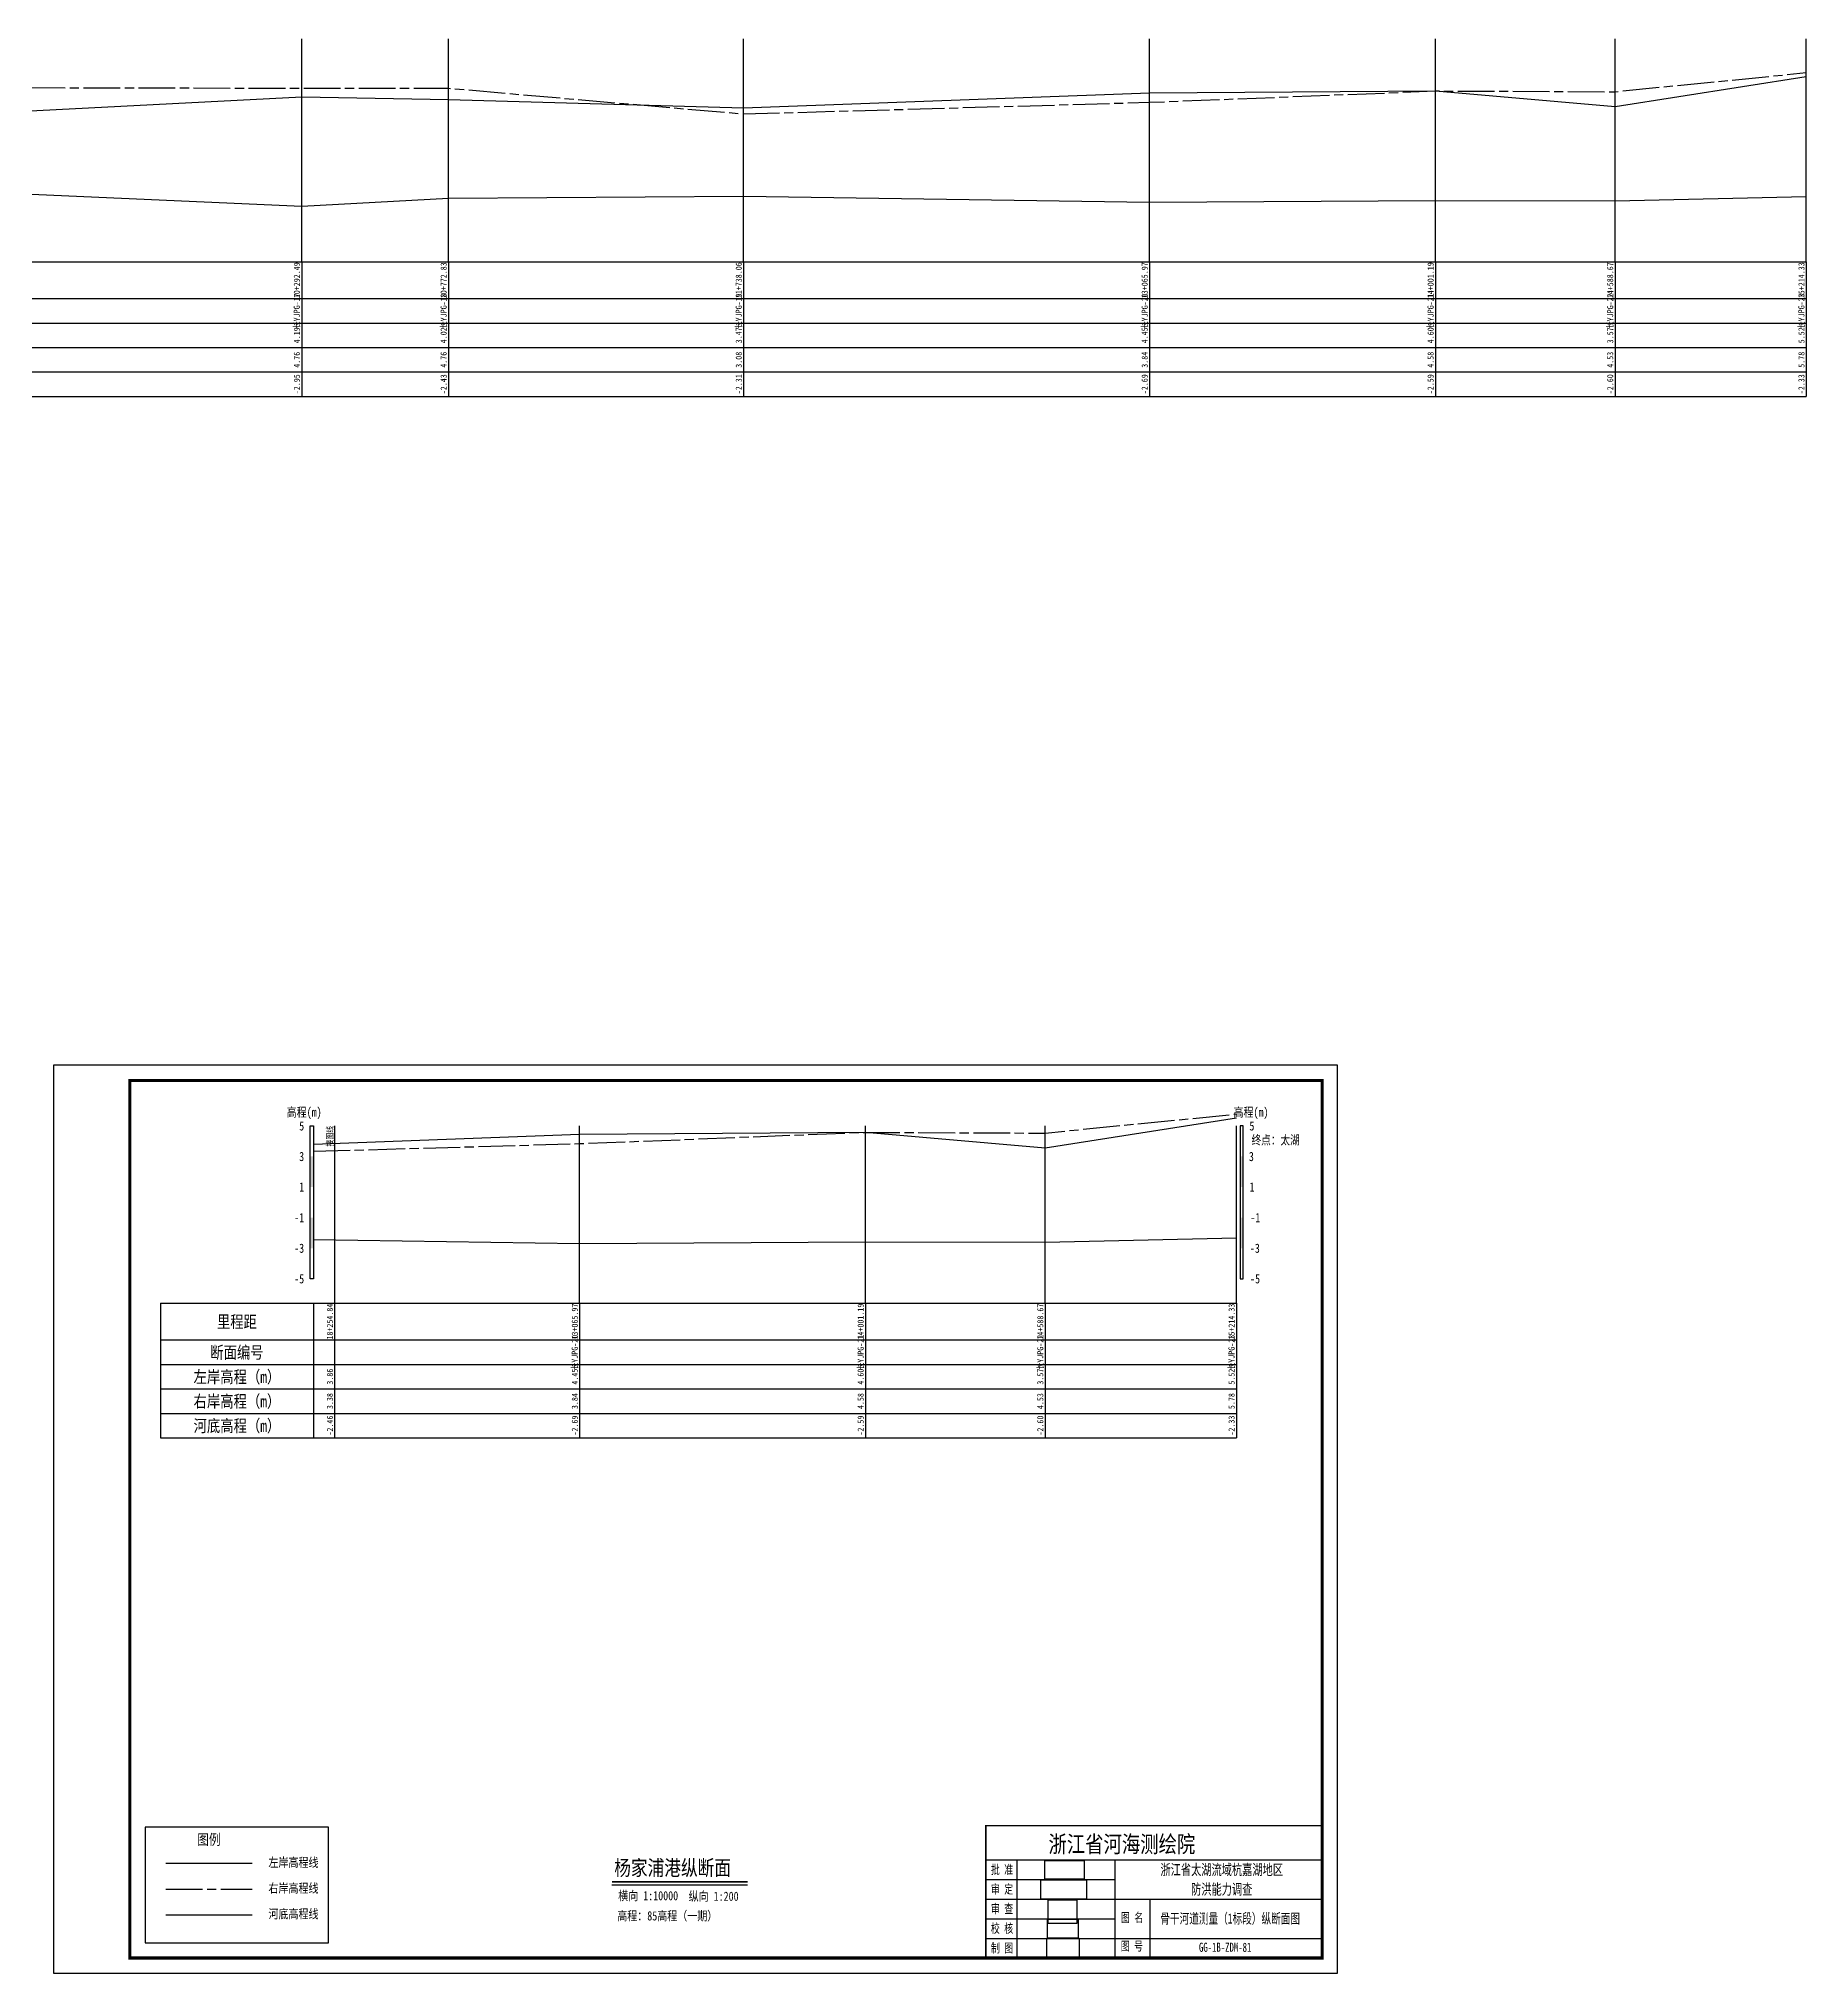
# Model space of a CAD drawing. Extents: x 531918 to 534167, y 3423336 to 3423970.
# Drawn here: x 533588 to 534167, y 3423336 to 3423969 of the extents above; entities that cross this region are included whole.
import ezdxf
from ezdxf.enums import TextEntityAlignment as Align

# ---------------------------------------------------------------- set-up
doc = ezdxf.new("R2010")
doc.units = 0
doc.header["$LTSCALE"] = 0.5
doc.linetypes.add('ACAD_ISO08W100', pattern=[36, 24, -3, 6, -3])
doc.layers.get('0').update_dxf_attribs({"linetype": 'CONTINUOUS'})
for name, color, linetype, lineweight in [('00右岸断面线', 5, 'ACAD_ISO08W100', 30), ('00左岸断面线', 6, 'CONTINUOUS', 30), ('00河底高程', 2, 'CONTINUOUS', 30), ('xxxx', 6, 'CONTINUOUS', 30)]:
    doc.layers.add(name, color=color, linetype=linetype, lineweight=lineweight)
for name, color, linetype in [('tab', 9, 'CONTINUOUS'), ('TEXT', 7, 'CONTINUOUS'), ('zdm1', 2, 'CONTINUOUS'), ('zh', 9, 'CONTINUOUS'), ('图框', 7, 'CONTINUOUS'), ('标注', 7, 'CONTINUOUS'), ('高程标尺', 3, 'CONTINUOUS')]:
    doc.layers.add(name, color=color, linetype=linetype)
doc.styles.add('HZ', font='fangsong_GB2312.ttf', dxfattribs={"width": 0.8})
doc.styles.add('tk2', font='fangsong_GB2312.ttf', dxfattribs={"width": 0.8})
doc.styles.add('黑体2', font='simhei.ttf', dxfattribs={"width": 0.75, "height": 3})
picture_1 = doc.add_image_def('image1.tif', size_in_pixel=(413, 175))
picture_2 = doc.add_image_def('image2.tif', size_in_pixel=(364, 223))
picture_3 = doc.add_image_def('image3.tif', size_in_pixel=(379, 181))
picture_4 = doc.add_image_def('image4.tif', size_in_pixel=(244, 153))
picture_5 = doc.add_image_def('image5.tif', size_in_pixel=(332, 273))

# ---------------------------------------------------------------- blocks, each defined once
blk = doc.blocks.new('A$C0B9647FD')
at = {"lineweight": 100, "const_width": 0.5}
blk.add_lwpolyline([(0, 43.28), (-110, 43.28), (-110, 0), (0, 0), (0, 43.28)], dxfattribs=at)
at = {"layer": 'TEXT', "color": 0}
for p, q in [((-110, 32.08, 0), (0, 32.08, 0)), ((-99.92, 32.08, 0), (-99.92, 6.42, 0)), ((-67.83, 32.08, 0), (-67.83, 6.42, 0)), ((-110, 25.67, 0), (-67.83, 25.67, 0)), ((-110, 19.25, 0), (-67.83, 19.25, 0)), ((-67.83, 19.25, 0), (0, 19.25, 0)), ((-56.35, 19.25, 0), (-56.35, 0, 0)), ((-110, 12.83, 0), (-67.83, 12.83, 0)), ((-110, 6.42, 0), (0, 6.42, 0)), ((-99.92, 6.42, 0), (-99.92, 0, 0)), ((-67.83, 6.42, 0), (-67.83, 0, 0))]:
    blk.add_line(p, q, dxfattribs=at)
at = {"layer": 'TEXT', "color": 7, "ltscale": 8, "style": 'tk2'}
for tag, p, height, width in [('浙江省水利水电技术咨询中心', (-89.53, 34.51, 0), 5.5, 0.8), ('批准', (-108.38, 27.45, 0), 3, 0.7), ('审定', (-108.38, 21.04, 0), 3, 0.7), ('审 查', (-108.38, 14.62, 0), 3, 0.7), ('图名', (-65.84, 11.75, 0), 3, 0.7), ('校 核', (-108.38, 8.2, 0), 3, 0.7), ('制 图', (-108.38, 1.79, 0), 3, 0.7), ('图号', (-65.89, 2.42, 0), 3, 0.7)]:
    blk.add_attdef(tag, p, '', height=height, dxfattribs=dict(at, width=width))
at = {"layer": 'TEXT', "color": 0, "style": 'tk2', "width": 0.7}
for tag, height, p in [('浙江省太湖流域杭嘉湖地区', 3.5, (-32.86, 28.9, -206.67)), ('防洪能力调查', 3.5, (-32.86, 22.5, -206.67)), ('骨干河道测量（*标段）水系图', 3.3, (-30.1, 12.93, -206.67)), ('HJH-01', 3, (-31.74, 3.53, -206.67))]:
    blk.add_attdef(tag, text='', height=height, dxfattribs=at).set_placement(p, align=Align.MIDDLE_CENTER)
blk = doc.blocks.new('A$C72737839')
at = {"linetype": 'Continuous'}
blk.add_lwpolyline([(59.94, 0), (59.94, 37.85), (0, 37.85)], dxfattribs=at)
at = {"linetype": 'Continuous', "flags": 128}
for points in [[(0, 37.85), (0, 0)], [(0, 0), (59.94, 0)]]:
    blk.add_lwpolyline(points, dxfattribs=at)
at = {"layer": '00右岸断面线', "color": 5, "lineweight": 30}
blk.add_line((6.73, 17.55), (35.02, 17.55), dxfattribs=at)
at = {"layer": '00河底高程', "color": 2, "lineweight": 30}
blk.add_line((6.73, 9.13), (35.02, 9.13), dxfattribs=at)
at = {"layer": 'xxxx', "color": 6, "lineweight": 30}
blk.add_line((6.73, 25.97), (35.02, 25.97), dxfattribs=at)
at = {"layer": 'tab', "color": 0, "style": 'HZ', "width": 0.8}
blk.add_text('图例', height=3.5, dxfattribs=at).set_placement((20.83, 33.8), align=Align.MIDDLE)
at = {"layer": 'zdm1', "linetype": 'Continuous', "style": 'HZ', "width": 0.8}
for s, p in [('左岸高程线', (48.5, 26.33)), ('右岸高程线', (48.5, 17.91)), ('河底高程线', (48.5, 9.49))]:
    blk.add_text(s, height=3, dxfattribs=at).set_placement(p, align=Align.MIDDLE)

msp = doc.modelspace()

# ---------------------------------------------------------------- linework, layer by layer
at = {"layer": '00右岸断面线', "flags": 128}
for points in [[(532652.73, 3423952.29), (532743.12, 3423951.34), (532807.42, 3423952.89), (532878.84, 3423958.04), (532902.88, 3423950.89), (532953.68, 3423949.09), (532995.95, 3423950.69), (533095.11, 3423952.94), (533165.96, 3423950.94), (533187.14, 3423943.89), (533236.8, 3423951.49), (533300.72, 3423954.89), (533347.39, 3423948.99), (533382.88, 3423948.99), (533446.18, 3423949.79), (533583.62, 3423952.69), (533674.49, 3423952.49), (533722.52, 3423952.49), (533819.05, 3423944.09), (533951.84, 3423947.89), (534045.36, 3423951.59), (534104.11, 3423951.34), (534166.67, 3423957.59)], [(533678.31, 3423604.83), (533765.42, 3423607.32), (533858.94, 3423611.02), (533917.69, 3423610.77), (533980.26, 3423617.02), (533980.26, 3423617.02)]]:
    msp.add_lwpolyline(points, dxfattribs=at)
at = {"layer": '00左岸断面线', "flags": 128}
for points in [[(532652.73, 3423954.34), (532743.12, 3423954.39), (532807.42, 3423951.29), (532878.84, 3423951.19), (532902.88, 3423948.54), (532953.68, 3423950.79), (532995.95, 3423953.64), (533095.11, 3423949.74), (533165.96, 3423949.14), (533187.14, 3423958.69), (533236.8, 3423949.74), (533300.72, 3423948.99), (533347.39, 3423952.34), (533382.88, 3423949.99), (533446.18, 3423952.59), (533583.62, 3423945.04), (533674.49, 3423949.64), (533722.52, 3423948.79), (533819.05, 3423946.04), (533951.84, 3423950.94), (534045.36, 3423951.69), (534104.11, 3423946.54), (534166.67, 3423956.29)], [(533678.31, 3423607.16), (533765.42, 3423610.37), (533858.94, 3423611.12), (533917.69, 3423605.97), (533980.26, 3423615.72), (533980.26, 3423615.72)]]:
    msp.add_lwpolyline(points, dxfattribs=at)
at = {"layer": '00河底高程', "flags": 128}
for points in [[(532652.73, 3423917.64), (532743.12, 3423919.04), (532807.42, 3423917.89), (532878.84, 3423918.29), (532902.88, 3423918.74), (532953.68, 3423918.39), (532995.95, 3423917.34), (533095.11, 3423918.09), (533165.96, 3423919.34), (533187.14, 3423917.44), (533236.8, 3423919.64), (533300.72, 3423917.24), (533347.39, 3423918.54), (533382.88, 3423916.39), (533446.18, 3423917.29), (533583.62, 3423917.99), (533674.49, 3423913.94), (533722.52, 3423916.54), (533819.05, 3423917.14), (533951.84, 3423915.24), (534045.36, 3423915.74), (534104.11, 3423915.69), (534166.67, 3423917.04)], [(533678.31, 3423575.92), (533765.42, 3423574.67), (533858.94, 3423575.17), (533917.69, 3423575.12), (533980.26, 3423576.47), (533980.26, 3423576.47)]]:
    msp.add_lwpolyline(points, dxfattribs=at)
at = {"layer": 'tab'}
for p, q in [((532590.73, 3423895.69), (534166.67, 3423895.69)), ((533674.49, 3423895.69), (533674.49, 3423851.69)), ((533722.52, 3423895.69), (533722.52, 3423851.69)), ((533819.05, 3423895.69), (533819.05, 3423851.69)), ((533951.84, 3423895.69), (533951.84, 3423851.69)), ((534045.36, 3423895.69), (534045.36, 3423851.69)), ((534104.11, 3423895.69), (534104.11, 3423851.69)), ((534166.67, 3423895.69), (534166.67, 3423851.69)), ((532590.73, 3423883.69), (534166.67, 3423883.69)), ((532590.73, 3423875.69), (534166.67, 3423875.69)), ((532590.73, 3423867.69), (534166.67, 3423867.69)), ((532590.73, 3423859.69), (534166.67, 3423859.69)), ((532590.73, 3423851.69), (534166.67, 3423851.69)), ((533628.31, 3423555.12), (533980.26, 3423555.12)), ((533628.31, 3423555.12), (533628.31, 3423511.12)), ((533678.31, 3423555.12), (533678.31, 3423511.12)), ((533685.31, 3423511.12), (533685.31, 3423555.12)), ((533765.42, 3423555.12), (533765.42, 3423511.12)), ((533858.94, 3423555.12), (533858.94, 3423511.12)), ((533917.69, 3423555.12), (533917.69, 3423511.12)), ((533980.26, 3423555.12), (533980.26, 3423511.12)), ((533628.31, 3423543.12), (533980.26, 3423543.12)), ((533628.31, 3423535.12), (533980.26, 3423535.12)), ((533628.31, 3423527.12), (533980.26, 3423527.12)), ((533628.31, 3423519.12), (533980.26, 3423519.12)), ((533628.31, 3423511.12), (533980.26, 3423511.12))]:
    msp.add_line(p, q, dxfattribs=at)
at = {"layer": 'zh', "color": 6}
for p, q in [((533674.49, 3423895.69), (533674.49, 3423968.69)), ((533722.52, 3423895.69), (533722.52, 3423968.69)), ((533819.05, 3423895.69), (533819.05, 3423968.69)), ((533951.84, 3423895.69), (533951.84, 3423968.69)), ((534045.36, 3423895.69), (534045.36, 3423968.69)), ((534104.11, 3423895.69), (534104.11, 3423968.69)), ((534166.67, 3423895.69), (534166.67, 3423968.69)), ((533765.42, 3423555.12), (533765.42, 3423613.12)), ((533858.94, 3423555.12), (533858.94, 3423613.12)), ((533917.69, 3423555.12), (533917.69, 3423613.12)), ((533980.26, 3423555.12), (533980.26, 3423613.12))]:
    msp.add_line(p, q, dxfattribs=at)
at = {"layer": 'zh'}
msp.add_line((533685.31, 3423555.12), (533685.31, 3423613.12), dxfattribs=at)
at = {"layer": '图框', "flags": 128}
msp.add_lwpolyline([(533593.31, 3423335.98), (534013.31, 3423335.98), (534013.31, 3423632.98), (533593.31, 3423632.98)], close=True, dxfattribs=at)
at = {"layer": '图框', "const_width": 1, "flags": 128}
msp.add_lwpolyline([(533618.31, 3423340.98), (534008.31, 3423340.98), (534008.31, 3423627.98), (533618.31, 3423627.98)], close=True, dxfattribs=at)
at = {"layer": '图框', "color": 0, "const_width": 0.5, "flags": 128}
msp.add_lwpolyline([(533775.99, 3423365.88), (533820.33, 3423365.88)], dxfattribs=at)
at = {"layer": '图框', "color": 0, "flags": 128}
msp.add_lwpolyline([(533775.99, 3423364.88), (533820.33, 3423364.88)], dxfattribs=at)
at = {"layer": '高程标尺', "flags": 128}
for points in [[(533677.31, 3423563.12), (533677.31, 3423613.12), (533678.31, 3423613.12), (533678.31, 3423563.12)], [(533982.46, 3423563.12), (533982.46, 3423613.12), (533981.46, 3423613.12), (533981.46, 3423563.12)]]:
    msp.add_lwpolyline(points, close=True, dxfattribs=at)
at = {"layer": '高程标尺'}
for points in [[(533677.31, 3423593.12), (533678.31, 3423593.12), (533677.31, 3423603.12), (533678.31, 3423603.12)], [(533982.46, 3423593.12), (533981.46, 3423593.12), (533982.46, 3423603.12), (533981.46, 3423603.12)], [(533677.31, 3423573.12), (533678.31, 3423573.12), (533677.31, 3423583.12), (533678.31, 3423583.12)], [(533982.46, 3423573.12), (533981.46, 3423573.12), (533982.46, 3423583.12), (533981.46, 3423583.12)]]:
    msp.add_solid(points, dxfattribs=at)

# ---------------------------------------------------------------- block references
at = {"layer": '图框', "linetype": 'Continuous'}
msp.add_blockref('A$C72737839', (533623.31, 3423345.98), dxfattribs=at)
msp.add_blockref('A$C0B9647FD', (534008.31, 3423340.98), dxfattribs=at).add_auto_attribs({'图号': '图 号', '图名': '图 名', '批准': '批 准', '校 核': '校 核', '审 查': '审 查', '审定': '审 定', '制 图': '制 图', '浙江省水利水电技术咨询中心': '浙江省河海测绘院', 'HJH-01': 'GG-1B-ZDM-81', '骨干河道测量（*标段）水系图': '骨干河道测量（1标段）纵断面图', '浙江省太湖流域杭嘉湖地区': '浙江省太湖流域杭嘉湖地区', '防洪能力调查': '防洪能力调查'})

# ---------------------------------------------------------------- texts
at = {"layer": 'tab', "color": 3, "style": 'HZ', "width": 0.8}
for s, p in [('10+292.49', (533674.49, 3423889.69)), ('10+772.83', (533722.52, 3423889.69)), ('11+738.06', (533819.05, 3423889.69)), ('13+065.97', (533951.84, 3423889.69)), ('14+001.19', (534045.36, 3423889.69)), ('14+588.67', (534104.11, 3423889.69)), ('15+214.33', (534166.67, 3423889.69)), ('长YJPG-17', (533674.49, 3423879.69)), ('长YJPG-18', (533722.52, 3423879.69)), ('长YJPG-19', (533819.05, 3423879.69)), ('长YJPG-20', (533951.84, 3423879.69)), ('长YJPG-21', (534045.36, 3423879.69)), ('长YJPG-22', (534104.11, 3423879.69)), ('长YJPG-23', (534166.67, 3423879.69)), ('4.19', (533674.49, 3423871.69)), ('4.02', (533722.52, 3423871.69)), ('3.47', (533819.05, 3423871.69)), ('4.45', (533951.84, 3423871.69)), ('4.60', (534045.36, 3423871.69)), ('3.57', (534104.11, 3423871.69)), ('5.52', (534166.67, 3423871.69)), ('4.76', (533674.49, 3423863.69)), ('4.76', (533722.52, 3423863.69)), ('3.08', (533819.05, 3423863.69)), ('3.84', (533951.84, 3423863.69)), ('4.58', (534045.36, 3423863.69)), ('4.53', (534104.11, 3423863.69)), ('5.78', (534166.67, 3423863.69)), ('-2.95', (533674.49, 3423855.69)), ('-2.43', (533722.52, 3423855.69)), ('-2.31', (533819.05, 3423855.69)), ('-2.69', (533951.84, 3423855.69)), ('-2.59', (534045.36, 3423855.69)), ('-2.60', (534104.11, 3423855.69)), ('-2.33', (534166.67, 3423855.69)), ('18+254.84', (533685.31, 3423549.12)), ('13+065.97', (533765.42, 3423549.12)), ('14+001.19', (533858.94, 3423549.12)), ('14+588.67', (533917.69, 3423549.12)), ('15+214.33', (533980.26, 3423549.12)), ('长YJPG-20', (533765.42, 3423539.12)), ('长YJPG-21', (533858.94, 3423539.12)), ('长YJPG-22', (533917.69, 3423539.12)), ('长YJPG-23', (533980.26, 3423539.12)), ('3.86', (533685.31, 3423531.12)), ('4.45', (533765.42, 3423531.12)), ('4.60', (533858.94, 3423531.12)), ('3.57', (533917.69, 3423531.12)), ('5.52', (533980.26, 3423531.12)), ('3.38', (533685.31, 3423523.12)), ('3.84', (533765.42, 3423523.12)), ('4.58', (533858.94, 3423523.12)), ('4.53', (533917.69, 3423523.12)), ('5.78', (533980.26, 3423523.12)), ('-2.46', (533685.31, 3423515.12)), ('-2.69', (533765.42, 3423515.12)), ('-2.59', (533858.94, 3423515.12)), ('-2.60', (533917.69, 3423515.12)), ('-2.33', (533980.26, 3423515.12))]:
    msp.add_text(s, height=2, rotation=90, dxfattribs=at).set_placement(p, align=Align.BOTTOM_CENTER)
for s, p in [('里程距', (533653.31, 3423549.12)), ('断面编号', (533653.31, 3423539.12)), ('左岸高程（m）', (533653.31, 3423531.12)), ('右岸高程（m）', (533653.31, 3423523.12)), ('河底高程（m）', (533653.31, 3423515.12))]:
    msp.add_text(s, height=3.999, dxfattribs=at).set_placement(p, align=Align.MIDDLE)
at = {"layer": 'zh', "color": 3, "style": 'HZ', "width": 0.8}
msp.add_text('接图线', height=2, rotation=90, dxfattribs=at).set_placement((533685.31, 3423613.12), align=Align.BOTTOM_RIGHT)
at = {"layer": '图框', "color": 0, "style": 'HZ', "width": 0.8}
msp.add_text('杨家浦港纵断面', height=5, dxfattribs=at).set_placement((533795.83, 3423370.58), align=Align.MIDDLE)
for s, p in [('横向 1:10000', (533778.03, 3423359.87)), ('纵向 1:200', (533801.07, 3423359.69)), ('高程：85高程（一期）', (533777.72, 3423353.28))]:
    msp.add_text(s, height=3, dxfattribs=at).set_placement(p)
at = {"layer": '标注', "linetype": 'Continuous', "style": '黑体2', "width": 0.75}
msp.add_text('终点：太湖 ', height=3, dxfattribs=at).set_placement((533993.85, 3423608.59), align=Align.MIDDLE)
at = {"layer": '高程标尺', "style": 'HZ', "width": 0.8}
for p in [(533675.31, 3423616.12), (533985.02, 3423616.12)]:
    msp.add_text('高程(m)', height=3, dxfattribs=at).set_placement(p, align=Align.CENTER)
for s, p in [('5', (533675.31, 3423613.12)), ('5', (533986.14, 3423613.12)), ('3', (533675.31, 3423603.12)), ('3', (533985.97, 3423603.12)), ('1', (533675.31, 3423593.12)), ('1', (533986.18, 3423593.12)), ('-1', (533675.31, 3423583.12)), ('-1', (533988.07, 3423583.12)), ('-3', (533675.31, 3423573.12)), ('-3', (533987.91, 3423573.12)), ('-5', (533675.31, 3423563.12)), ('-5', (533987.99, 3423563.12))]:
    msp.add_text(s, height=3, dxfattribs=at).set_placement(p, align=Align.MIDDLE_RIGHT)

# ---------------------------------------------------------------- pictures from other files: only their frames are drawn
at = {"linetype": 'Continuous'}
image = msp.add_image(picture_3, insert=(533917.62, 3423366.78), size_in_units=(12.82, 6.12), dxfattribs=at)
image.dxf.flags = 15
image = msp.add_image(picture_1, insert=(533916.32, 3423360.23, 0), size_in_units=(14.89, 6.31), dxfattribs=at)
image.dxf.flags = 15
image = msp.add_image(picture_5, insert=(533918.72, 3423352.3), size_in_units=(9.33, 7.67), dxfattribs=at)
image.dxf.flags = 15
image = msp.add_image(picture_4, insert=(533918.43, 3423347.43), size_in_units=(10.01, 6.28), dxfattribs=at)
image.dxf.flags = 15
image = msp.add_image(picture_2, insert=(533918.24, 3423340.99), size_in_units=(10.62, 6.51), dxfattribs=at)
image.dxf.flags = 15

doc.saveas('drawing.dxf')
